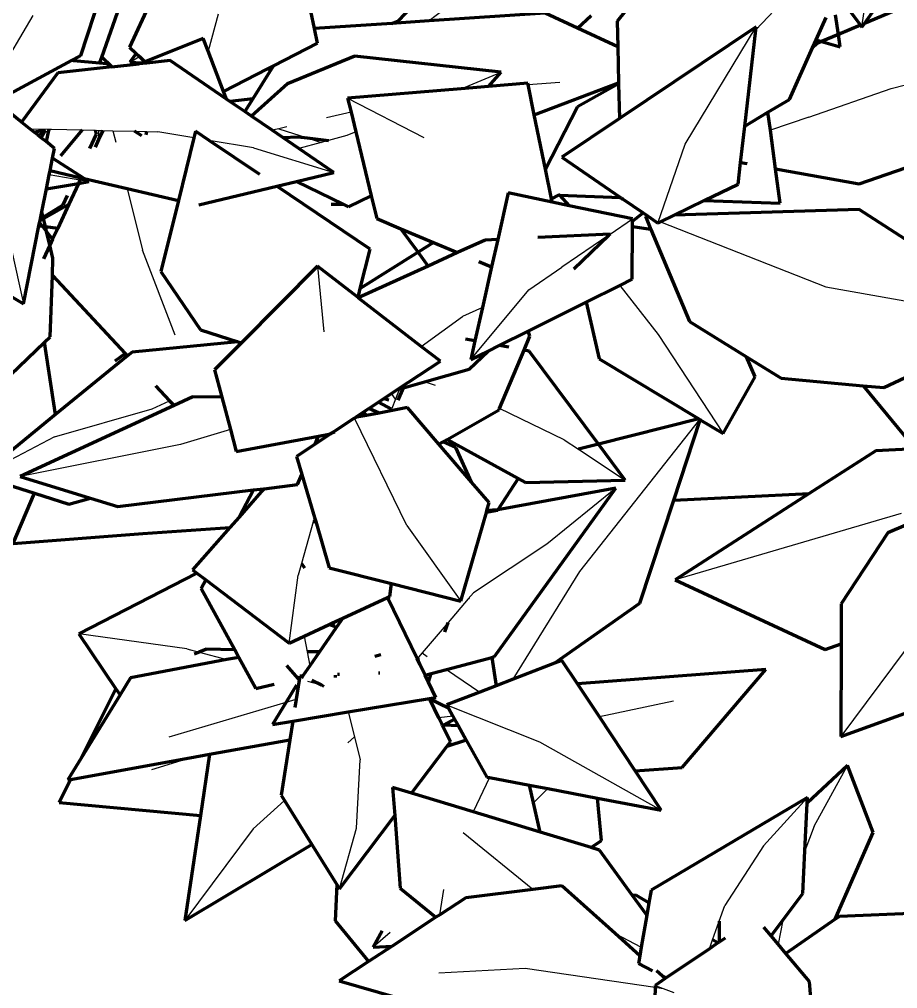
# Model space of a CAD drawing. Header units: millimetres. Extents: x 4307 to 31003, y 2809 to 20009.
# Drawn here: x 7048.2 to 7127.6, y 7709.8 to 7797.3 of the extents above; entities that cross this region are included whole.
import ezdxf

# ---------------------------------------------------------------- set-up
doc = ezdxf.new("R2010")
doc.units = ezdxf.units.MM
doc.layers.add('ProfileEdges', color=7, linetype='Continuous')

msp = doc.modelspace()

# ---------------------------------------------------------------- linework, layer by layer
for p, q in [((7114.766, 7796.338), (7125.863, 7808.102)), ((7090.016, 7800.82), (7085.266, 7797.153)), ((7124.362, 7796.586), (7124.921, 7800.58)), ((7044.692, 7789.524), (7049.475, 7797.651)), ((7066.201, 7797.756), (7065.283, 7794.405)), ((7108.387, 7786.017), (7114.799, 7796.631)), ((7053.137, 7793.552), (7053.127, 7793.671)), ((7058.234, 7793.43), (7059.082, 7793.935)), ((7126.997, 7791.033), (7138.691, 7794.09)), ((7088.15, 7791.023), (7091.755, 7792.515)), ((7094.204, 7791.414), (7097.085, 7791.619)), ((7119.577, 7788.465), (7126.997, 7791.033)), ((7077.896, 7790.185), (7084.779, 7786.628)), ((7078.204, 7788.912), (7075.991, 7788.403)), ((7119.577, 7788.465), (7116.09, 7787.273)), ((7072.4, 7787.578), (7071.669, 7787.41)), ((7049.181, 7787.418), (7050.913, 7787.375)), ((7050.601, 7787.259), (7049.894, 7786.849)), ((7049.953, 7786.801), (7050.483, 7787.054)), ((7050.483, 7787.054), (7050.882, 7787.244)), ((7050.882, 7787.244), (7051.146, 7787.37)), ((7050.913, 7787.375), (7051.146, 7787.37)), ((7051.146, 7787.37), (7053.913, 7787.302)), ((7053.913, 7787.302), (7055.118, 7787.272)), ((7055.118, 7787.272), (7055.386, 7787.265)), ((7055.386, 7787.265), (7055.398, 7786.442)), ((7055.386, 7787.265), (7055.773, 7787.256)), ((7055.773, 7787.256), (7056.688, 7787.233)), ((7056.688, 7787.233), (7056.944, 7786.199)), ((7056.688, 7787.233), (7058.638, 7787.186)), ((7058.638, 7787.186), (7059.75, 7787.158)), ((7059.75, 7787.158), (7060.742, 7787.134)), ((7064.012, 7786.583), (7060.742, 7787.134)), ((7071.669, 7787.41), (7071.074, 7787.273)), ((7071.669, 7787.41), (7074.23, 7786.583)), ((7077.83, 7786.794), (7076.159, 7786.341)), ((7078.636, 7787.122), (7077.83, 7786.794)), ((7069.407, 7785.674), (7065.403, 7786.349)), ((7075.519, 7786.167), (7073.498, 7785.619)), ((7074.23, 7786.583), (7075.519, 7786.167)), ((7076.159, 7786.341), (7075.519, 7786.167)), ((7105.934, 7778.892), (7108.387, 7786.017)), ((7069.407, 7785.674), (7076.662, 7783.459)), ((7053.709, 7782.776), (7050.941, 7783.26)), ((7054.521, 7782.635), (7053.709, 7782.776)), ((7057.984, 7782.009), (7059.363, 7776.456)), ((7102.613, 7781.011), (7102.693, 7781.116)), ((7101.607, 7777.903), (7103.633, 7779.263)), ((7104.798, 7779.528), (7105.284, 7779.337)), ((7106.152, 7778.998), (7121.094, 7773.148)), ((7101.505, 7777.805), (7097.237, 7774.9)), ((7047.493, 7776.627), (7048.6, 7771.595)), ((7062.322, 7768.778), (7059.363, 7776.456)), ((7075.166, 7774.994), (7075.759, 7769.065)), ((7094.275, 7772.85), (7097.237, 7774.9)), ((7089.025, 7766.56), (7094.275, 7772.85)), ((7102.494, 7773.268), (7105.968, 7768.82)), ((7121.094, 7773.148), (7129.986, 7771.57)), ((7090.081, 7771.277), (7088.283, 7770.466)), ((7084.546, 7767.751), (7088.283, 7770.466)), ((7105.968, 7768.82), (7111.823, 7759.877)), ((7082.592, 7763.923), (7082.215, 7762.979)), ((7085.846, 7764.222), (7084.83, 7764.556)), ((7082.215, 7762.979), (7081.87, 7763.504)), ((7060.249, 7762.116), (7061.807, 7762.845)), ((7082.215, 7762.979), (7081.886, 7762.155)), ((7082.264, 7762.904), (7082.215, 7762.979)), ((7097.457, 7759.312), (7091.632, 7762.135)), ((7051.405, 7759.576), (7060.249, 7762.116)), ((7083.246, 7751.569), (7078.529, 7761.286)), ((7098.885, 7747.42), (7109.717, 7761.148)), ((7051.405, 7759.576), (7044.768, 7756.083)), ((7067.312, 7760.245), (7062.806, 7758.897)), ((7076.175, 7759.729), (7076.188, 7759.816)), ((7062.806, 7758.897), (7048.317, 7755.993)), ((7097.457, 7759.312), (7098.746, 7758.463)), ((7098.746, 7758.463), (7102.975, 7755.677)), ((7069.997, 7754.859), (7070.098, 7754.607)), ((7102.13, 7754.954), (7095.89, 7749.891)), ((7127.918, 7752.653), (7107.476, 7746.684)), ((7074.797, 7751.919), (7073.74, 7748.16)), ((7074.908, 7752.312), (7074.797, 7751.919)), ((7083.246, 7751.569), (7088.136, 7744.75)), ((7095.89, 7749.891), (7089.276, 7745.505)), ((7073.74, 7748.16), (7073.444, 7747.106)), ((7092.843, 7737.691), (7098.885, 7747.42)), ((7072.61, 7740.965), (7073.444, 7747.106)), ((7089.276, 7745.505), (7088.795, 7744.944)), ((7088.795, 7744.944), (7086.979, 7742.827)), ((7086.979, 7742.827), (7084.618, 7740.075)), ((7063.385, 7740.428), (7053.599, 7741.801)), ((7073.969, 7741.593), (7074.231, 7740.181)), ((7063.385, 7740.428), (7064.489, 7740.134)), ((7128.269, 7740.317), (7122.468, 7732.521)), ((7064.489, 7740.134), (7066.997, 7739.465)), ((7074.231, 7740.181), (7074.472, 7738.889)), ((7084.288, 7739.691), (7084.176, 7739.559)), ((7084.618, 7740.075), (7084.288, 7739.691)), ((7084.288, 7739.691), (7084.42, 7739.055)), ((7084.618, 7740.075), (7085.087, 7739.757)), ((7086.831, 7738.576), (7089.85, 7736.532)), ((7073.439, 7737.747), (7073.547, 7737.718)), ((7077.111, 7738.111), (7077.118, 7738.085)), ((7074.262, 7737.527), (7075.526, 7737.191)), ((7075.526, 7737.191), (7075.812, 7737.114)), ((7072.334, 7735.612), (7073.258, 7735.886)), ((7061.77, 7732.476), (7072.334, 7735.612)), ((7086.841, 7735.367), (7095.248, 7732.048)), ((7107.336, 7735.717), (7100.643, 7734.285)), ((7077.954, 7734.744), (7078.517, 7732.495)), ((7087.411, 7734.349), (7086.149, 7734.203)), ((7077.925, 7731.957), (7078.517, 7732.495)), ((7078.517, 7732.495), (7079.039, 7730.409)), ((7095.248, 7732.048), (7106.227, 7725.867)), ((7060.205, 7729.545), (7063.646, 7730.596)), ((7078.685, 7724.243), (7079.039, 7730.409)), ((7120.045, 7724.413), (7123.075, 7729.913)), ((7090.72, 7728.808), (7089.237, 7725.715)), ((7095.98, 7727.81), (7094.687, 7726.531)), ((7069.378, 7724.184), (7072.194, 7726.745)), ((7119.45, 7727.019), (7115.477, 7722.638)), ((7069.378, 7724.184), (7063.178, 7715.899)), ((7077.172, 7718.76), (7078.685, 7724.243)), ((7094.643, 7718.705), (7088.324, 7723.833)), ((7120.045, 7724.413), (7119.217, 7722.199)), ((7115.477, 7722.638), (7111.977, 7717.264)), ((7086.22, 7716.412), (7086.595, 7718.689)), ((7111.466, 7715.835), (7111.977, 7717.264)), ((7110.867, 7714.16), (7111.466, 7715.835)), ((7117.224, 7715.925), (7116.802, 7713.761)), ((7081.753, 7714.818), (7080.215, 7713.507)), ((7102.06, 7714.722), (7104.429, 7713.487)), ((7110.578, 7713.352), (7110.867, 7714.16)), ((7086.124, 7711.175), (7093.939, 7711.595)), ((7093.939, 7711.595), (7105.676, 7709.874)), ((7105.676, 7709.874), (7106.405, 7709.767)), ((7105.68, 7710.039), (7106.405, 7709.767)), ((7106.405, 7709.767), (7107.374, 7709.405))]:
    msp.add_line(p, q)
at = {"layer": 'ProfileEdges', "lineweight": 211}
for p, q in [((7082.494, 7797.173), (7088.967, 7804.07)), ((7053.787, 7794.028), (7056.14, 7801.212)), ((7074.904, 7796.461), (7073.91, 7801.152)), ((7103.863, 7799.168), (7102.262, 7797.142)), ((7055.688, 7793.888), (7057.33, 7798.499)), ((7060.088, 7798.882), (7058.202, 7794.768)), ((7123.277, 7798.048), (7124.231, 7796.762)), ((7124.596, 7796.916), (7125.894, 7798.745)), ((7127.26, 7798.035), (7124.596, 7796.916)), ((7081.894, 7796.928), (7082.494, 7797.173)), ((7085.266, 7797.153), (7081.894, 7796.928)), ((7095.737, 7797.853), (7085.266, 7797.153)), ((7098.664, 7796.495), (7095.737, 7797.853)), ((7098.664, 7796.495), (7099.914, 7797.642)), ((7102.262, 7797.142), (7102.313, 7794.803)), ((7120.216, 7795.439), (7121.123, 7797.474)), ((7122.237, 7795.924), (7121.974, 7797.7)), ((7081.894, 7796.928), (7074.904, 7796.461)), ((7075.184, 7795.142), (7074.904, 7796.461)), ((7102.313, 7794.803), (7098.664, 7796.495)), ((7114.799, 7796.631), (7102.454, 7788.344)), ((7113.775, 7787.654), (7114.766, 7796.338)), ((7114.766, 7796.338), (7114.799, 7796.631)), ((7124.231, 7796.762), (7122.237, 7795.924)), ((7124.231, 7796.762), (7124.362, 7796.586)), ((7124.362, 7796.586), (7124.596, 7796.916)), ((7064.837, 7795.563), (7059.577, 7793.467)), ((7065.283, 7794.405), (7064.837, 7795.563)), ((7119.891, 7794.709), (7120.216, 7795.439)), ((7120.216, 7795.439), (7120.726, 7795.289)), ((7122.237, 7795.924), (7120.726, 7795.289)), ((7122.405, 7794.796), (7122.237, 7795.924)), ((7058.202, 7794.768), (7058.779, 7794.222)), ((7071.204, 7793.106), (7075.184, 7795.142)), ((7102.313, 7794.803), (7102.383, 7791.56)), ((7117.817, 7790.06), (7119.891, 7794.709)), ((7120.331, 7795.123), (7119.891, 7794.709)), ((7120.726, 7795.289), (7120.331, 7795.123)), ((7120.726, 7795.289), (7122.405, 7794.796)), ((7052.941, 7793.57), (7053.127, 7793.671)), ((7053.127, 7793.671), (7053.787, 7794.028)), ((7055.491, 7793.335), (7055.688, 7793.888)), ((7056.587, 7792.991), (7055.688, 7793.888)), ((7058.779, 7794.222), (7058.234, 7793.43)), ((7058.779, 7794.222), (7059.082, 7793.935)), ((7059.082, 7793.935), (7059.577, 7793.467)), ((7066.677, 7790.79), (7065.283, 7794.405)), ((7078.547, 7793.957), (7072.479, 7791.477)), ((7091.755, 7792.515), (7078.547, 7793.957)), ((7046.668, 7790.179), (7052.941, 7793.57)), ((7056.587, 7792.991), (7051.728, 7792.459)), ((7053.137, 7793.552), (7052.941, 7793.57)), ((7055.491, 7793.335), (7053.137, 7793.552)), ((7056.1, 7793.279), (7055.491, 7793.335)), ((7056.587, 7792.991), (7056.1, 7793.279)), ((7056.587, 7792.991), (7059.065, 7793.263)), ((7058.234, 7793.43), (7059.348, 7793.376)), ((7059.348, 7793.376), (7059.065, 7793.263)), ((7059.716, 7793.334), (7059.065, 7793.263)), ((7059.577, 7793.467), (7059.348, 7793.376)), ((7059.348, 7793.376), (7059.69, 7793.359)), ((7059.577, 7793.467), (7059.69, 7793.359)), ((7059.69, 7793.359), (7059.716, 7793.334)), ((7061.85, 7793.568), (7059.716, 7793.334)), ((7066.947, 7790.09), (7061.85, 7793.568)), ((7066.677, 7790.79), (7070.658, 7792.827)), ((7071.018, 7792.809), (7069.322, 7790.11)), ((7070.658, 7792.827), (7071.204, 7793.106)), ((7070.658, 7792.827), (7071.018, 7792.809)), ((7071.204, 7793.106), (7071.018, 7792.809)), ((7051.728, 7792.459), (7048.444, 7788.007)), ((7090.611, 7791.224), (7091.755, 7792.515)), ((7072.479, 7791.477), (7069.217, 7788.54)), ((7088.15, 7791.023), (7077.896, 7790.185)), ((7090.611, 7791.224), (7088.15, 7791.023)), ((7094.183, 7791.516), (7090.611, 7791.224)), ((7094.204, 7791.414), (7094.183, 7791.516)), ((7094.764, 7788.681), (7094.204, 7791.414)), ((7094.764, 7788.681), (7102.383, 7791.56)), ((7102.385, 7791.479), (7098.66, 7789.392)), ((7102.383, 7791.56), (7102.385, 7791.479)), ((7102.385, 7791.479), (7102.454, 7788.344)), ((7066.947, 7790.09), (7066.677, 7790.79)), ((7077.896, 7790.185), (7078.204, 7788.912)), ((7048.444, 7788.007), (7046.498, 7789.562)), ((7067.254, 7789.88), (7066.947, 7790.09)), ((7069.322, 7790.11), (7067.254, 7789.88)), ((7068.6, 7788.961), (7067.254, 7789.88)), ((7069.322, 7790.11), (7068.6, 7788.961)), ((7098.66, 7789.392), (7095.772, 7783.761)), ((7115.872, 7788.902), (7117.817, 7790.06)), ((7069.217, 7788.54), (7068.6, 7788.961)), ((7071.074, 7787.273), (7069.217, 7788.54)), ((7078.204, 7788.912), (7078.636, 7787.122)), ((7095.772, 7783.761), (7094.764, 7788.681)), ((7113.775, 7787.654), (7115.872, 7788.902)), ((7116.09, 7787.273), (7115.872, 7788.902)), ((7049.181, 7787.418), (7048.444, 7788.007)), ((7102.454, 7788.344), (7097.251, 7784.852)), ((7113.4, 7784.371), (7113.775, 7787.654)), ((7049.586, 7787.094), (7049.181, 7787.418)), ((7050.601, 7787.259), (7049.586, 7787.094)), ((7049.894, 7786.849), (7049.586, 7787.094)), ((7049.953, 7786.801), (7049.894, 7786.849)), ((7050.216, 7786.591), (7049.953, 7786.801)), ((7050.216, 7786.591), (7050.483, 7787.054)), ((7050.483, 7787.054), (7050.601, 7787.259)), ((7050.882, 7787.244), (7050.648, 7786.246)), ((7050.913, 7787.375), (7050.882, 7787.244)), ((7053.913, 7787.302), (7051.955, 7784.971)), ((7054.611, 7785.625), (7055.223, 7786.909)), ((7055.223, 7786.909), (7055.118, 7787.272)), ((7055.773, 7787.256), (7055.398, 7786.442)), ((7059.315, 7786.783), (7058.638, 7787.186)), ((7059.688, 7786.874), (7059.75, 7787.158)), ((7064.161, 7787.186), (7064.012, 7786.583)), ((7065.403, 7786.349), (7064.161, 7787.186)), ((7072.046, 7786.609), (7071.074, 7787.273)), ((7072.046, 7786.609), (7073.414, 7786.686)), ((7073.414, 7786.686), (7074.23, 7786.583)), ((7078.636, 7787.122), (7080.029, 7781.365)), ((7116.554, 7783.8), (7116.09, 7787.273)), ((7050.648, 7786.246), (7050.216, 7786.591)), ((7051.417, 7785.631), (7050.648, 7786.246)), ((7055.398, 7786.442), (7055.074, 7785.739)), ((7064.012, 7786.583), (7062.616, 7780.927)), ((7069.959, 7783.277), (7065.403, 7786.349)), ((7073.498, 7785.619), (7072.046, 7786.609)), ((7074.23, 7786.583), (7076.159, 7786.341)), ((7051.244, 7784.769), (7051.417, 7785.631)), ((7076.662, 7783.459), (7073.498, 7785.619)), ((7051.017, 7783.637), (7051.244, 7784.769)), ((7054.08, 7782.921), (7051.244, 7784.769)), ((7097.251, 7784.852), (7102.558, 7781.209)), ((7113.177, 7782.416), (7113.4, 7784.371)), ((7113.4, 7784.371), (7113.996, 7784.263)), ((7124.105, 7782.433), (7130.538, 7784.671)), ((7050.683, 7781.973), (7050.941, 7783.26)), ((7050.941, 7783.26), (7051.017, 7783.637)), ((7051.017, 7783.637), (7053.806, 7782.986)), ((7073.292, 7782.656), (7076.662, 7783.459)), ((7096.322, 7781.076), (7095.772, 7783.761)), ((7116.554, 7783.8), (7124.105, 7782.433)), ((7116.972, 7780.677), (7116.554, 7783.8)), ((7050.683, 7781.973), (7053.568, 7782.47)), ((7053.568, 7782.47), (7052.702, 7780.591)), ((7053.709, 7782.776), (7053.568, 7782.47)), ((7053.568, 7782.47), (7054.521, 7782.635)), ((7053.806, 7782.986), (7053.709, 7782.776)), ((7053.806, 7782.986), (7054.08, 7782.921)), ((7054.521, 7782.635), (7054.08, 7782.921)), ((7054.08, 7782.921), (7057.984, 7782.009)), ((7071.509, 7782.232), (7073.292, 7782.656)), ((7073.292, 7782.656), (7077.498, 7780.591)), ((7110.123, 7780.93), (7113.177, 7782.416)), ((7050.265, 7779.893), (7050.683, 7781.973)), ((7052.193, 7780.548), (7052.595, 7781.393)), ((7057.984, 7782.009), (7062.616, 7780.927)), ((7064.461, 7780.553), (7071.509, 7782.232)), ((7079.937, 7776.548), (7071.509, 7782.232)), ((7092.395, 7781.613), (7091.454, 7777.412)), ((7096.382, 7780.779), (7092.395, 7781.613)), ((7096.322, 7781.076), (7096.947, 7781.416)), ((7096.947, 7781.416), (7097.002, 7781.444)), ((7096.962, 7781.487), (7097.002, 7781.444)), ((7097.002, 7781.444), (7097.031, 7781.413)), ((7097.031, 7781.413), (7097.923, 7780.457)), ((7097.031, 7781.413), (7102.558, 7781.209)), ((7050.377, 7779.434), (7052.193, 7780.548)), ((7050.412, 7779.291), (7052.702, 7780.591)), ((7052.702, 7780.591), (7051.712, 7778.441)), ((7062.616, 7780.927), (7061.033, 7774.51)), ((7076.413, 7780.608), (7077.498, 7780.591)), ((7077.498, 7780.591), (7077.986, 7780.351)), ((7077.986, 7780.351), (7080.029, 7781.365)), ((7080.029, 7781.365), (7080.53, 7779.293)), ((7096.382, 7780.779), (7096.322, 7781.076)), ((7097.923, 7780.457), (7096.382, 7780.779)), ((7102.558, 7781.209), (7102.61, 7781.173)), ((7102.61, 7781.173), (7102.613, 7781.011)), ((7102.61, 7781.173), (7102.693, 7781.116)), ((7102.613, 7781.011), (7102.738, 7781.085)), ((7102.693, 7781.116), (7102.738, 7781.085)), ((7102.738, 7781.085), (7104.585, 7779.817)), ((7107.406, 7779.608), (7110.123, 7780.93)), ((7110.123, 7780.93), (7116.972, 7780.677)), ((7050.145, 7779.291), (7050.265, 7779.893)), ((7050.377, 7779.434), (7050.265, 7779.893)), ((7103.633, 7779.263), (7097.923, 7780.457)), ((7103.632, 7779.069), (7104.585, 7779.817)), ((7104.585, 7779.817), (7104.998, 7779.534)), ((7124.105, 7780.123), (7107.406, 7779.608)), ((7129.209, 7776.834), (7124.105, 7780.123)), ((7050.013, 7778.637), (7050.071, 7778.923)), ((7050.071, 7778.923), (7050.11, 7779.12)), ((7050.326, 7778.601), (7050.071, 7778.923)), ((7050.11, 7779.12), (7050.412, 7779.291)), ((7050.11, 7779.12), (7050.145, 7779.291)), ((7050.145, 7779.291), (7050.377, 7779.434)), ((7050.412, 7779.291), (7050.377, 7779.434)), ((7050.587, 7778.57), (7050.412, 7779.291)), ((7080.53, 7779.293), (7082.712, 7778.377)), ((7103.63, 7778.55), (7103.632, 7779.069)), ((7103.632, 7779.069), (7103.633, 7779.263)), ((7104.998, 7779.534), (7104.798, 7779.528)), ((7104.798, 7779.528), (7105.301, 7778.325)), ((7104.998, 7779.534), (7105.284, 7779.337)), ((7105.284, 7779.337), (7105.934, 7778.892)), ((7105.934, 7778.892), (7106.152, 7778.998)), ((7106.152, 7778.998), (7107.406, 7779.608)), ((7048.6, 7771.595), (7050.013, 7778.637)), ((7050.013, 7778.637), (7050.326, 7778.601)), ((7050.692, 7778.137), (7050.326, 7778.601)), ((7050.326, 7778.601), (7050.587, 7778.57)), ((7050.587, 7778.57), (7051.712, 7778.441)), ((7050.692, 7778.137), (7050.587, 7778.57)), ((7051.248, 7777.434), (7050.692, 7778.137)), ((7050.996, 7776.887), (7050.692, 7778.137)), ((7051.712, 7778.441), (7051.248, 7777.434)), ((7084.258, 7776.268), (7082.712, 7778.377)), ((7082.712, 7778.377), (7085.651, 7777.143)), ((7101.607, 7777.903), (7095.086, 7777.588)), ((7101.607, 7777.903), (7101.505, 7777.805)), ((7103.61, 7773.823), (7103.63, 7778.55)), ((7105.301, 7778.325), (7103.63, 7778.55)), ((7105.301, 7778.325), (7108.781, 7769.992)), ((7051.248, 7777.434), (7050.996, 7776.887)), ((7085.651, 7777.143), (7084.258, 7776.268)), ((7085.651, 7777.143), (7087.836, 7776.225)), ((7090.32, 7777.357), (7087.836, 7776.225)), ((7091.454, 7777.412), (7090.32, 7777.357)), ((7091.454, 7777.412), (7090.9, 7774.938)), ((7098.321, 7774.753), (7101.505, 7777.805)), ((7050.996, 7776.887), (7050.428, 7775.654)), ((7051.276, 7775.735), (7050.996, 7776.887)), ((7079.045, 7772.998), (7079.937, 7776.548)), ((7084.258, 7776.268), (7079.045, 7772.998)), ((7085.177, 7775.014), (7084.258, 7776.268)), ((7087.836, 7776.225), (7085.177, 7775.014)), ((7051.222, 7774.161), (7051.276, 7775.735)), ((7089.748, 7775.422), (7090.9, 7774.938)), ((7043.063, 7774.947), (7048.6, 7771.595)), ((7061.033, 7774.51), (7064.618, 7769.256)), ((7075.166, 7774.994), (7068.299, 7768.076)), ((7078.835, 7772.161), (7075.166, 7774.994)), ((7085.177, 7775.014), (7078.864, 7772.139)), ((7090.9, 7774.938), (7090.081, 7771.277)), ((7051.031, 7768.633), (7051.222, 7774.161)), ((7051.222, 7774.161), (7057.807, 7767.122)), ((7102.494, 7773.268), (7103.61, 7773.823)), ((7078.835, 7772.161), (7079.045, 7772.998)), ((7099.459, 7771.756), (7102.494, 7773.268)), ((7078.864, 7772.139), (7078.835, 7772.161)), ((7084.546, 7767.751), (7078.864, 7772.139)), ((7094.207, 7769.14), (7099.459, 7771.756)), ((7099.459, 7771.756), (7100.611, 7766.646)), ((7090.081, 7771.277), (7089.402, 7768.244)), ((7064.618, 7769.256), (7067.973, 7768.18)), ((7091.585, 7767.835), (7094.207, 7769.14)), ((7094.366, 7768.671), (7094.207, 7769.14)), ((7108.781, 7769.992), (7113.933, 7766.824)), ((7050.522, 7768.145), (7051.031, 7768.633)), ((7089.402, 7768.244), (7088.541, 7768.405)), ((7093.839, 7767.412), (7094.366, 7768.671)), ((7043.838, 7761.745), (7050.522, 7768.145)), ((7051.514, 7761.594), (7050.522, 7768.145)), ((7067.973, 7768.18), (7058.424, 7767.221)), ((7068.299, 7768.076), (7065.875, 7765.634)), ((7067.973, 7768.18), (7068.299, 7768.076)), ((7086.281, 7766.411), (7084.546, 7767.751)), ((7089.402, 7768.244), (7089.025, 7766.56)), ((7090.585, 7767.337), (7091.585, 7767.835)), ((7092.453, 7767.672), (7091.585, 7767.835)), ((7091.632, 7762.135), (7093.839, 7767.412)), ((7094.3, 7767.326), (7093.839, 7767.412)), ((7058.021, 7766.893), (7051.514, 7761.594)), ((7056.903, 7766.446), (7057.807, 7767.122)), ((7057.807, 7767.122), (7058.021, 7766.893)), ((7058.424, 7767.221), (7058.021, 7766.893)), ((7088.879, 7765.702), (7090.585, 7767.337)), ((7089.025, 7766.56), (7090.585, 7767.337)), ((7100.559, 7758.921), (7094.3, 7767.326)), ((7100.611, 7766.646), (7109.615, 7761.21)), ((7114.727, 7765.013), (7113.933, 7766.824)), ((7113.933, 7766.824), (7117.063, 7764.899)), ((7065.875, 7765.634), (7066.5, 7763.292)), ((7082.442, 7763.881), (7086.281, 7766.411)), ((7084.83, 7764.556), (7088.879, 7765.702)), ((7111.823, 7759.877), (7114.727, 7765.013)), ((7117.063, 7764.899), (7124.468, 7764.207)), ((7126.355, 7764.03), (7128.256, 7764.939)), ((7060.543, 7764.197), (7061.807, 7762.845)), ((7081.87, 7763.504), (7082.442, 7763.881)), ((7082.442, 7763.881), (7082.592, 7763.923)), ((7082.458, 7762.899), (7082.936, 7764.021)), ((7082.592, 7763.923), (7082.936, 7764.021)), ((7082.936, 7764.021), (7084.83, 7764.556)), ((7124.468, 7764.207), (7129.16, 7758.492)), ((7124.468, 7764.207), (7126.355, 7764.03)), ((7063.916, 7763.199), (7062.212, 7762.412)), ((7066.437, 7763.175), (7063.916, 7763.199)), ((7066.437, 7763.175), (7066.5, 7763.292)), ((7066.531, 7763.174), (7066.437, 7763.175)), ((7066.5, 7763.292), (7066.531, 7763.174)), ((7066.531, 7763.174), (7067.312, 7760.245)), ((7080.683, 7762.722), (7081.158, 7763.035)), ((7081.158, 7763.035), (7081.87, 7763.504)), ((7081.158, 7763.035), (7081.612, 7762.92)), ((7062.212, 7762.412), (7048.317, 7755.993)), ((7061.807, 7762.845), (7062.212, 7762.412)), ((7079.3, 7761.81), (7079.81, 7762.147)), ((7079.81, 7762.147), (7080.683, 7762.722)), ((7080.751, 7761.724), (7079.81, 7762.147)), ((7080.683, 7762.722), (7081.851, 7762.086)), ((7083.293, 7762.225), (7080.751, 7761.724)), ((7086.143, 7758.919), (7083.293, 7762.225)), ((7091.583, 7762.017), (7091.632, 7762.135)), ((7051.514, 7761.594), (7044.768, 7756.083)), ((7076.636, 7760.034), (7078.496, 7761.281)), ((7078.496, 7761.281), (7078.529, 7761.286)), ((7078.529, 7761.286), (7078.679, 7761.402)), ((7078.529, 7761.286), (7078.712, 7761.353)), ((7078.679, 7761.402), (7079.3, 7761.81)), ((7078.712, 7761.353), (7078.679, 7761.402)), ((7079.608, 7761.499), (7078.712, 7761.353)), ((7079.608, 7761.499), (7079.3, 7761.81)), ((7080.751, 7761.724), (7079.608, 7761.499)), ((7086.885, 7759.342), (7091.583, 7762.017)), ((7109.615, 7761.21), (7100.559, 7758.921)), ((7107.366, 7753.866), (7109.759, 7761.123)), ((7109.615, 7761.21), (7109.717, 7761.148)), ((7109.717, 7761.148), (7109.759, 7761.123)), ((7109.759, 7761.123), (7111.823, 7759.877)), ((7067.312, 7760.245), (7067.84, 7758.262)), ((7067.84, 7758.262), (7075.274, 7759.646)), ((7076.175, 7759.729), (7074.958, 7758.925)), ((7074.958, 7758.925), (7075.274, 7759.646)), ((7075.274, 7759.646), (7076.188, 7759.816)), ((7076.307, 7759.839), (7076.175, 7759.729)), ((7076.188, 7759.816), (7076.307, 7759.839)), ((7076.392, 7759.873), (7076.307, 7759.839)), ((7076.392, 7759.873), (7076.59, 7760.025)), ((7076.717, 7760.005), (7076.392, 7759.873)), ((7076.59, 7760.025), (7076.636, 7760.034)), ((7074.958, 7758.925), (7073.291, 7757.822)), ((7086.143, 7758.919), (7086.521, 7759.135)), ((7089.096, 7755.494), (7086.143, 7758.919)), ((7086.521, 7759.135), (7086.885, 7759.342)), ((7087.671, 7758.619), (7086.521, 7759.135)), ((7086.885, 7759.342), (7093.315, 7755.837)), ((7100.559, 7758.921), (7098.746, 7758.463)), ((7102.975, 7755.677), (7100.559, 7758.921)), ((7073.291, 7757.822), (7073.767, 7756.199)), ((7089.096, 7755.494), (7087.671, 7758.619)), ((7125.623, 7758.315), (7119.603, 7754.457)), ((7129.16, 7758.492), (7125.623, 7758.315)), ((7143.913, 7758.255), (7126.707, 7750.919)), ((7044.776, 7756.029), (7049.607, 7754.486)), ((7073.36, 7755.267), (7073.767, 7756.199)), ((7073.767, 7756.199), (7074.908, 7752.312)), ((7048.317, 7755.993), (7054.666, 7754.053)), ((7070.359, 7754.903), (7073.36, 7755.267)), ((7090.693, 7753.642), (7089.096, 7755.494)), ((7093.315, 7755.837), (7091.456, 7752.982)), ((7093.315, 7755.837), (7093.977, 7755.476)), ((7093.977, 7755.476), (7102.975, 7755.677)), ((7047.681, 7749.949), (7049.607, 7754.486)), ((7049.607, 7754.486), (7052.71, 7753.495)), ((7057.134, 7753.298), (7069.395, 7754.786)), ((7069.395, 7754.786), (7068.098, 7752.343)), ((7070.098, 7754.607), (7068.098, 7752.343)), ((7069.395, 7754.786), (7069.997, 7754.859)), ((7069.997, 7754.859), (7070.359, 7754.903)), ((7070.359, 7754.903), (7070.098, 7754.607)), ((7091.16, 7739.734), (7102.13, 7754.954)), ((7102.13, 7754.954), (7091.456, 7752.982)), ((7107.366, 7753.866), (7119.603, 7754.457)), ((7119.603, 7754.457), (7107.476, 7746.684)), ((7052.71, 7753.495), (7054.666, 7754.053)), ((7054.666, 7754.053), (7057.134, 7753.298)), ((7090.487, 7752.927), (7090.693, 7753.642)), ((7104.298, 7744.562), (7107.366, 7753.866)), ((7088.136, 7744.75), (7090.436, 7752.748)), ((7091.425, 7752.934), (7090.436, 7752.748)), ((7090.436, 7752.748), (7090.487, 7752.927)), ((7091.456, 7752.982), (7090.487, 7752.927)), ((7091.456, 7752.982), (7091.425, 7752.934)), ((7068.098, 7752.343), (7067.261, 7751.396)), ((7074.797, 7751.919), (7075.02, 7751.93)), ((7074.908, 7752.312), (7075.02, 7751.93)), ((7075.02, 7751.93), (7076.243, 7747.766)), ((7047.681, 7749.949), (7059.382, 7750.844)), ((7059.382, 7750.844), (7067.261, 7751.396)), ((7067.261, 7751.396), (7063.88, 7747.569)), ((7126.707, 7750.919), (7122.492, 7744.51)), ((7073.74, 7748.16), (7074.011, 7747.75)), ((7064.259, 7747.282), (7053.599, 7741.801)), ((7063.88, 7747.569), (7064.259, 7747.282)), ((7064.259, 7747.282), (7065.081, 7746.661)), ((7076.243, 7747.766), (7081.848, 7746.345)), ((7065.081, 7746.661), (7064.669, 7745.884)), ((7065.081, 7746.661), (7072.61, 7740.965)), ((7107.476, 7746.684), (7121.054, 7740.368)), ((7064.669, 7745.884), (7067.706, 7740.346)), ((7081.726, 7745.173), (7081.848, 7746.345)), ((7081.848, 7746.345), (7088.136, 7744.75)), ((7077.46, 7743.204), (7081.51, 7745.073)), ((7081.51, 7745.073), (7081.726, 7745.173)), ((7084.176, 7739.559), (7081.51, 7745.073)), ((7088.825, 7744.886), (7088.795, 7744.944)), ((7096.589, 7739.142), (7104.298, 7744.562)), ((7122.492, 7744.51), (7122.485, 7740.905)), ((7076.476, 7742.75), (7077.46, 7743.204)), ((7077.46, 7743.204), (7076.839, 7742.307)), ((7073.969, 7741.593), (7076.245, 7742.643)), ((7076.839, 7742.307), (7075.347, 7740.153)), ((7076.245, 7742.643), (7076.476, 7742.75)), ((7076.713, 7742.461), (7076.245, 7742.643)), ((7076.476, 7742.75), (7076.713, 7742.461)), ((7076.713, 7742.461), (7076.839, 7742.307)), ((7086.694, 7741.961), (7086.979, 7742.827)), ((7053.599, 7741.801), (7056.967, 7736.828)), ((7072.61, 7740.965), (7073.969, 7741.593)), ((7065.161, 7740.41), (7064.489, 7740.134)), ((7067.706, 7740.346), (7065.161, 7740.41)), ((7067.706, 7740.346), (7068.077, 7739.67)), ((7121.054, 7740.368), (7122.485, 7740.905)), ((7122.485, 7740.905), (7122.468, 7732.521)), ((7066.997, 7739.465), (7058.292, 7737.813)), ((7064.489, 7740.134), (7064.043, 7739.951)), ((7068.077, 7739.67), (7066.997, 7739.465)), ((7068.077, 7739.67), (7069.616, 7736.863)), ((7075.347, 7740.153), (7074.231, 7740.181)), ((7075.347, 7740.153), (7074.472, 7738.889)), ((7080.37, 7739.764), (7080.889, 7739.922)), ((7084.42, 7739.055), (7084.176, 7739.559)), ((7086.831, 7738.576), (7090.913, 7739.668)), ((7090.913, 7739.668), (7091.16, 7739.734)), ((7090.913, 7739.668), (7091.307, 7737.096)), ((7097.251, 7739.398), (7096.589, 7739.142)), ((7098.665, 7737.266), (7097.251, 7739.398)), ((7073.439, 7737.747), (7072.394, 7738.943)), ((7074.472, 7738.889), (7073.85, 7737.991)), ((7084.901, 7738.059), (7084.42, 7739.055)), ((7085.458, 7738.208), (7086.831, 7738.576)), ((7096.589, 7739.142), (7092.843, 7737.691)), ((7115.676, 7738.559), (7098.665, 7737.266)), ((7108.116, 7729.72), (7115.676, 7738.559)), ((7058.292, 7737.813), (7057.343, 7736.272)), ((7073.409, 7737.74), (7073.439, 7737.747)), ((7073.439, 7737.747), (7073.556, 7737.774)), ((7073.528, 7737.599), (7073.439, 7737.747)), ((7073.547, 7737.718), (7073.528, 7737.599)), ((7073.556, 7737.774), (7073.547, 7737.718)), ((7073.589, 7737.981), (7073.556, 7737.774)), ((7073.85, 7737.991), (7073.589, 7737.981)), ((7073.85, 7737.991), (7073.718, 7737.8)), ((7073.932, 7737.994), (7073.85, 7737.991)), ((7074.67, 7737.614), (7075.526, 7737.191)), ((7076.799, 7737.848), (7076.803, 7738.069)), ((7077.111, 7738.111), (7076.98, 7738.106)), ((7077.156, 7738.113), (7077.111, 7738.111)), ((7080.802, 7738.233), (7080.684, 7738.229)), ((7084.901, 7738.059), (7085.458, 7738.208)), ((7085.204, 7737.434), (7084.901, 7738.059)), ((7085.204, 7737.434), (7085.458, 7738.208)), ((7092.843, 7737.691), (7091.307, 7737.096)), ((7056.967, 7736.828), (7053.827, 7730.556)), ((7056.967, 7736.828), (7057.343, 7736.272)), ((7069.616, 7736.863), (7071.258, 7737.242)), ((7073.284, 7737.151), (7072.334, 7735.612)), ((7073.528, 7737.599), (7073.258, 7735.886)), ((7075.526, 7737.191), (7075.759, 7737.075)), ((7085.874, 7736.047), (7085.204, 7737.434)), ((7091.307, 7737.096), (7089.85, 7736.532)), ((7100.643, 7734.285), (7098.665, 7737.266)), ((7122.468, 7732.521), (7136.037, 7737.441)), ((7057.343, 7736.272), (7053.827, 7730.556)), ((7073.258, 7735.886), (7073.138, 7735.128)), ((7077.954, 7734.744), (7085.305, 7735.953)), ((7085.305, 7735.953), (7085.874, 7736.047)), ((7085.331, 7735.898), (7085.305, 7735.953)), ((7086.999, 7735.085), (7085.331, 7735.898)), ((7086.149, 7734.203), (7085.331, 7735.898)), ((7089.85, 7736.532), (7086.841, 7735.367)), ((7072.334, 7735.612), (7071.104, 7733.616)), ((7086.841, 7735.367), (7086.999, 7735.085)), ((7086.999, 7735.085), (7087.411, 7734.349)), ((7072.947, 7733.92), (7077.954, 7734.744)), ((7086.442, 7733.596), (7086.149, 7734.203)), ((7087.411, 7734.349), (7087.566, 7734.073)), ((7103.876, 7729.411), (7100.643, 7734.285)), ((7071.104, 7733.616), (7072.947, 7733.92)), ((7072.947, 7733.92), (7072.68, 7732.23)), ((7086.442, 7733.596), (7086.622, 7733.585)), ((7086.482, 7733.513), (7086.442, 7733.596)), ((7086.482, 7733.513), (7086.622, 7733.585)), ((7087.188, 7732.049), (7086.482, 7733.513)), ((7086.622, 7733.585), (7087.566, 7734.073)), ((7086.622, 7733.585), (7087.878, 7733.514)), ((7087.566, 7734.073), (7087.878, 7733.514)), ((7087.878, 7733.514), (7088.614, 7732.2)), ((7065.422, 7730.917), (7072.68, 7732.23)), ((7072.68, 7732.23), (7071.891, 7727.232)), ((7083.678, 7727.392), (7086.859, 7731.612)), ((7088.614, 7732.2), (7086.859, 7731.612)), ((7086.859, 7731.612), (7087.188, 7732.049)), ((7088.614, 7732.2), (7090.489, 7728.851)), ((7063.646, 7730.596), (7065.422, 7730.917)), ((7065.422, 7730.917), (7064.594, 7725.373)), ((7053.827, 7730.556), (7052.625, 7728.602)), ((7052.871, 7728.646), (7063.646, 7730.596)), ((7123.075, 7729.913), (7119.425, 7726.504)), ((7125.368, 7723.862), (7123.075, 7729.913)), ((7103.876, 7729.411), (7108.116, 7729.72)), ((7106.227, 7725.867), (7103.876, 7729.411)), ((7052.871, 7728.646), (7051.821, 7726.549)), ((7052.625, 7728.602), (7052.871, 7728.646)), ((7090.489, 7728.851), (7090.72, 7728.808)), ((7090.72, 7728.808), (7094.326, 7728.124)), ((7094.687, 7726.531), (7094.326, 7728.124)), ((7094.326, 7728.124), (7095.98, 7727.81)), ((7071.891, 7727.232), (7072.194, 7726.745)), ((7081.964, 7727.909), (7082.157, 7725.374)), ((7083.678, 7727.392), (7081.964, 7727.909)), ((7089.237, 7725.715), (7083.678, 7727.392)), ((7095.98, 7727.81), (7100.459, 7726.961)), ((7051.821, 7726.549), (7064.594, 7725.373)), ((7072.194, 7726.745), (7074.672, 7722.77)), ((7095.287, 7723.89), (7094.687, 7726.531)), ((7100.838, 7723.132), (7100.459, 7726.961)), ((7100.459, 7726.961), (7106.227, 7725.867)), ((7119.45, 7727.019), (7105.31, 7718.643)), ((7119.217, 7722.199), (7119.425, 7726.504)), ((7119.425, 7726.504), (7119.45, 7727.019)), ((7064.594, 7725.373), (7063.178, 7715.899)), ((7077.172, 7718.76), (7082.157, 7725.374)), ((7082.157, 7725.374), (7082.655, 7718.83)), ((7095.287, 7723.89), (7089.237, 7725.715)), ((7099.912, 7722.495), (7095.287, 7723.89)), ((7121.955, 7716.009), (7125.368, 7723.862)), ((7063.178, 7715.899), (7074.672, 7722.77)), ((7074.672, 7722.77), (7076.934, 7719.142)), ((7099.912, 7722.495), (7100.838, 7723.132)), ((7100.668, 7722.267), (7099.912, 7722.495)), ((7103.618, 7718.179), (7100.668, 7722.267)), ((7119.029, 7718.329), (7119.217, 7722.199)), ((7076.934, 7719.142), (7076.776, 7715.869)), ((7076.934, 7719.142), (7077.172, 7718.76)), ((7082.655, 7718.83), (7085.88, 7716.189)), ((7094.643, 7718.705), (7088.582, 7717.963)), ((7097.251, 7719.024), (7094.643, 7718.705)), ((7102.06, 7714.722), (7097.251, 7719.024)), ((7105.31, 7718.643), (7105.115, 7717.504)), ((7088.582, 7717.963), (7086.22, 7716.412)), ((7103.988, 7718.159), (7103.618, 7718.179)), ((7104.922, 7716.372), (7103.618, 7718.179)), ((7105.115, 7717.504), (7103.988, 7718.159)), ((7105.115, 7717.504), (7104.922, 7716.372)), ((7117.224, 7715.925), (7119.029, 7718.329)), ((7076.776, 7715.869), (7079.792, 7712.191)), ((7085.88, 7716.189), (7081.914, 7713.585)), ((7086.22, 7716.412), (7085.88, 7716.189)), ((7104.922, 7716.372), (7104.429, 7713.487)), ((7111.466, 7715.835), (7111.457, 7713.947)), ((7116.166, 7714.517), (7117.224, 7715.925)), ((7121.955, 7716.009), (7117.5, 7712.93)), ((7122.324, 7716.265), (7121.955, 7716.009)), ((7129.476, 7716.57), (7122.324, 7716.265)), ((7081.029, 7714.971), (7080.215, 7713.507)), ((7116.166, 7714.517), (7115.511, 7715.296)), ((7104.298, 7712.721), (7102.06, 7714.722)), ((7111.353, 7713.877), (7110.867, 7714.16)), ((7111.994, 7714.311), (7111.457, 7713.947)), ((7116.802, 7713.761), (7116.166, 7714.517)), ((7081.914, 7713.585), (7079.792, 7712.191)), ((7080.215, 7713.507), (7081.914, 7713.585)), ((7104.429, 7713.487), (7104.298, 7712.721)), ((7110.578, 7713.352), (7106.686, 7710.719)), ((7111.353, 7713.877), (7110.578, 7713.352)), ((7111.457, 7713.947), (7111.353, 7713.877)), ((7117.5, 7712.93), (7116.802, 7713.761)), ((7104.298, 7712.721), (7104.18, 7712.029)), ((7119.621, 7710.406), (7117.5, 7712.93)), ((7079.792, 7712.191), (7077.132, 7710.445)), ((7104.18, 7712.029), (7105.449, 7711.366)), ((7106.325, 7710.908), (7105.814, 7711.365)), ((7106.6, 7710.661), (7105.68, 7710.039)), ((7106.325, 7710.908), (7106.686, 7710.719)), ((7106.6, 7710.661), (7106.325, 7710.908)), ((7106.686, 7710.719), (7106.6, 7710.661)), ((7077.132, 7710.445), (7082.47, 7708.925)), ((7105.676, 7709.874), (7105.65, 7708.833)), ((7105.68, 7710.039), (7105.676, 7709.874)), ((7120.236, 7702.671), (7119.621, 7710.406))]:
    msp.add_line(p, q, dxfattribs=at)

doc.saveas('drawing.dxf')
